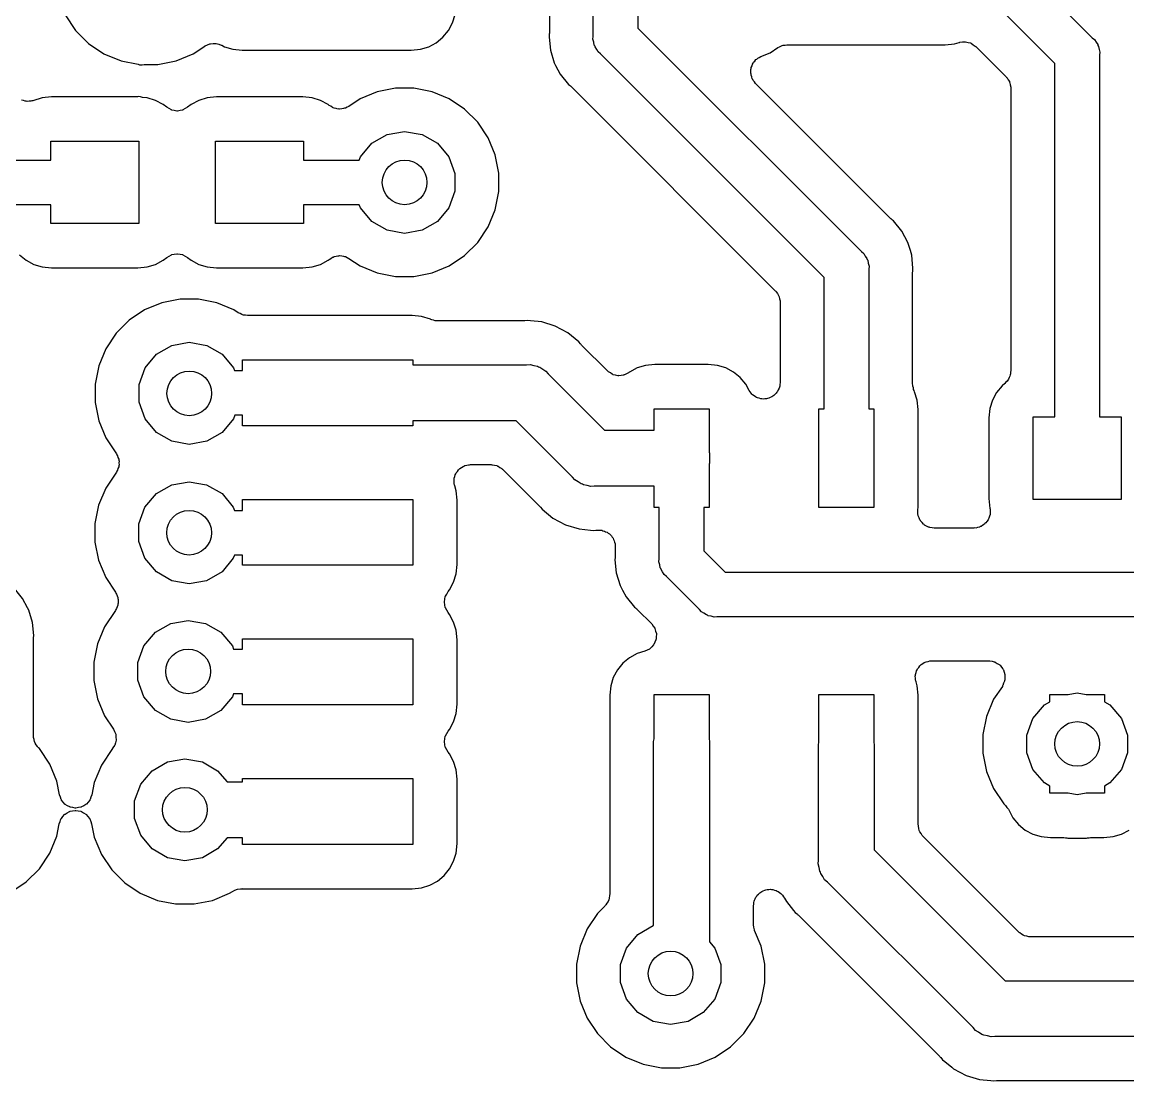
# Model space of a CAD drawing. Extents: x 91 to 190.2, y -113.9 to -59.9.
# Drawn here: x 167 to 177.06, y -101.52 to -91.88 of the extents above; entities that cross this region are included whole.
import ezdxf

# ---------------------------------------------------------------- set-up
doc = ezdxf.new("R2010")
doc.units = 0
doc.header["$MEASUREMENT"] = 0
doc.layers.add('BLACK', color=7, linetype='CONTINUOUS')

msp = doc.modelspace()

# ---------------------------------------------------------------- linework, layer by layer
at = {"layer": 'BLACK', "linetype": 'CONTINUOUS'}
for p, q in [((171.797, -89.647), (171.797, -91.983)), ((172.197, -92.0111), (172.197, -89.6189)), ((172.603, -89.6942), (172.603, -91.9358)), ((175.961, -91.2476), (176.737, -92.0236)), ((176.397, -92.2578), (175.727, -91.5882)), ((167.39, -91.816), (167.484, -91.9564)), ((170.916, -91.8888), (170.939, -91.8134)), ((167.484, -91.9564), (167.604, -92.0758)), ((170.829, -92.0192), (170.879, -91.9583)), ((170.879, -91.9583), (170.916, -91.8888)), ((172.603, -91.9358), (174.637, -93.9701)), ((170.699, -92.1063), (170.768, -92.0692)), ((170.768, -92.0692), (170.829, -92.0192)), ((171.796, -91.9977), (171.794, -92.02)), ((171.794, -92.02), (171.806, -92.1383)), ((171.797, -91.983), (171.796, -91.9903)), ((171.796, -91.9903), (171.796, -91.9977)), ((172.194, -92.038), (172.197, -92.0111)), ((172.201, -92.064), (172.194, -92.038)), ((172.206, -92.0906), (172.201, -92.064)), ((175.483, -92.0792), (175.527, -92.0659)), ((175.527, -92.0659), (175.53, -92.0656)), ((175.53, -92.0656), (175.532, -92.0646)), ((175.532, -92.0646), (175.555, -92.0625)), ((175.555, -92.0625), (175.579, -92.0597)), ((175.579, -92.0597), (175.581, -92.0603)), ((175.581, -92.0603), (175.584, -92.0601)), ((175.584, -92.0601), (175.607, -92.0662)), ((175.607, -92.0662), (175.63, -92.0715)), ((175.63, -92.0715), (175.632, -92.0729)), ((176.737, -92.0236), (176.758, -92.041)), ((176.758, -92.041), (176.772, -92.0643)), ((176.772, -92.0643), (176.787, -92.0864)), ((167.604, -92.0758), (167.744, -92.1696)), ((167.744, -92.1696), (167.9, -92.2343)), ((168.4, -92.2343), (168.556, -92.1696)), ((168.556, -92.1696), (168.661, -92.0997)), ((168.661, -92.0997), (168.663, -92.0987)), ((168.663, -92.0987), (168.665, -92.0971)), ((168.665, -92.0971), (168.687, -92.0883)), ((168.687, -92.0883), (168.708, -92.0788)), ((168.708, -92.0788), (168.711, -92.0786)), ((168.711, -92.0786), (168.713, -92.0777)), ((168.713, -92.0777), (168.737, -92.0769)), ((168.737, -92.0769), (168.76, -92.0754)), ((168.76, -92.0754), (168.763, -92.0761)), ((168.763, -92.0761), (168.765, -92.076)), ((168.765, -92.076), (168.788, -92.0833)), ((168.788, -92.0833), (168.81, -92.0899)), ((168.81, -92.0899), (168.812, -92.0914)), ((168.812, -92.0914), (168.815, -92.0922)), ((168.815, -92.0922), (168.841, -92.1063)), ((168.841, -92.1063), (168.917, -92.1292)), ((168.917, -92.1292), (169.002, -92.1377)), ((169.002, -92.1377), (170.538, -92.1377)), ((170.538, -92.1377), (170.623, -92.1292)), ((170.623, -92.1292), (170.699, -92.1063)), ((171.806, -92.1383), (171.84, -92.2519)), ((172.211, -92.0984), (172.206, -92.0906)), ((172.213, -92.1072), (172.211, -92.0984)), ((172.228, -92.1293), (172.213, -92.1072)), ((172.242, -92.1526), (172.228, -92.1293)), ((172.263, -92.17), (172.242, -92.1526)), ((174.297, -94.2042), (172.263, -92.17)), ((173.721, -92.1948), (173.806, -92.1596)), ((173.806, -92.1596), (173.876, -92.1129)), ((173.876, -92.1129), (173.892, -92.1057)), ((173.892, -92.1057), (173.908, -92.0967)), ((173.908, -92.0967), (173.916, -92.0953)), ((173.916, -92.0953), (173.924, -92.092)), ((173.924, -92.092), (173.942, -92.0908)), ((173.942, -92.0908), (173.959, -92.0877)), ((173.959, -92.0877), (175.398, -92.0877)), ((175.398, -92.0877), (175.483, -92.0792)), ((175.632, -92.0729), (175.634, -92.0735)), ((175.634, -92.0735), (175.653, -92.0871)), ((175.653, -92.0871), (175.673, -92.1)), ((175.673, -92.1), (175.675, -92.102)), ((175.675, -92.102), (175.677, -92.1034)), ((175.677, -92.1034), (175.953, -92.3795)), ((176.787, -92.0864), (176.789, -92.0952)), ((176.789, -92.0952), (176.794, -92.103)), ((176.794, -92.103), (176.799, -92.1296)), ((176.799, -92.1296), (176.806, -92.1556)), ((176.806, -92.1556), (176.803, -92.1825)), ((167.9, -92.2343), (168.056, -92.2652)), ((168.056, -92.2652), (168.066, -92.2694)), ((168.066, -92.2694), (168.078, -92.2714)), ((168.078, -92.2715), (168.091, -92.2705)), ((168.078, -92.2714), (168.078, -92.2715)), ((168.091, -92.2705), (168.109, -92.2672)), ((168.109, -92.2672), (168.234, -92.2672)), ((168.234, -92.2672), (168.4, -92.2343)), ((171.84, -92.2519), (171.853, -92.277)), ((173.641, -92.2797), (173.646, -92.2641)), ((173.646, -92.2641), (173.652, -92.2563)), ((173.652, -92.2563), (173.656, -92.2473)), ((173.656, -92.2473), (173.667, -92.2358)), ((173.667, -92.2358), (173.677, -92.2228)), ((173.677, -92.2228), (173.686, -92.2175)), ((173.686, -92.2175), (173.693, -92.2105)), ((173.693, -92.2105), (173.707, -92.2036)), ((173.707, -92.2036), (173.721, -92.1948)), ((176.397, -95.475), (176.397, -92.2578)), ((176.803, -92.1825), (176.803, -95.475)), ((171.853, -92.277), (171.853, -92.277)), ((171.853, -92.277), (171.896, -92.3567)), ((171.896, -92.3567), (171.971, -92.4486)), ((173.629, -92.3465), (173.631, -92.3302)), ((173.632, -92.356), (173.629, -92.3465)), ((173.63, -92.3138), (173.633, -92.3044)), ((173.631, -92.3302), (173.63, -92.3138)), ((173.632, -92.3658), (173.632, -92.356)), ((173.638, -92.381), (173.632, -92.3658)), ((173.633, -92.3044), (173.634, -92.2946)), ((173.634, -92.2946), (173.641, -92.2797)), ((171.971, -92.4486), (171.989, -92.4628)), ((171.989, -92.4628), (171.994, -92.4684)), ((171.994, -92.4684), (172, -92.4727)), ((172, -92.4727), (173.853, -94.3259)), ((173.643, -92.3968), (173.638, -92.381)), ((173.648, -92.4049), (173.643, -92.3968)), ((173.652, -92.414), (173.648, -92.4049)), ((173.663, -92.426), (173.652, -92.414)), ((173.672, -92.4394), (173.663, -92.426)), ((174.9, -93.6673), (173.672, -92.4394)), ((175.953, -92.3795), (175.957, -92.3849)), ((175.957, -92.3849), (175.962, -92.3892)), ((175.962, -92.3892), (175.972, -92.4061)), ((175.972, -92.4061), (175.983, -92.4222)), ((175.983, -92.4222), (175.984, -92.4286)), ((175.984, -92.4286), (175.988, -92.4343)), ((175.988, -92.4343), (175.991, -92.4536)), ((175.991, -92.4536), (175.996, -92.4725)), ((175.996, -92.4725), (175.996, -92.4791)), ((167.182, -92.5708), (167.097, -92.5965)), ((167.267, -92.5623), (167.182, -92.5708)), ((168.026, -92.5623), (167.267, -92.5623)), ((168.038, -92.5603), (168.026, -92.5623)), ((168.049, -92.5606), (168.038, -92.5603)), ((168.057, -92.5578), (168.049, -92.5606)), ((168.058, -92.5582), (168.057, -92.5578)), ((168.077, -92.5614), (168.058, -92.5582)), ((168.095, -92.5665), (168.077, -92.5614)), ((168.138, -92.5708), (168.095, -92.5665)), ((168.214, -92.5937), (168.138, -92.5708)), ((168.682, -92.5708), (168.606, -92.5937)), ((168.767, -92.5623), (168.682, -92.5708)), ((169.553, -92.5623), (168.767, -92.5623)), ((169.638, -92.5708), (169.553, -92.5623)), ((169.714, -92.5937), (169.638, -92.5708)), ((170.23, -92.5157), (170.074, -92.5804)), ((170.396, -92.4828), (170.23, -92.5157)), ((170.564, -92.4828), (170.396, -92.4828)), ((170.73, -92.5157), (170.564, -92.4828)), ((170.886, -92.5804), (170.73, -92.5157)), ((175.996, -92.4791), (175.997, -92.4856)), ((175.997, -92.4856), (175.997, -95.0534)), ((167.011, -92.5948), (166.994, -92.5909)), ((167.027, -92.6007), (167.011, -92.5948)), ((167.036, -92.6007), (167.027, -92.6007)), ((167.045, -92.6028), (167.036, -92.6007)), ((167.062, -92.6007), (167.045, -92.6028)), ((167.079, -92.6007), (167.062, -92.6007)), ((167.088, -92.5976), (167.079, -92.6007)), ((167.097, -92.5965), (167.088, -92.5976)), ((168.283, -92.6308), (168.214, -92.5937)), ((168.315, -92.6567), (168.283, -92.6308)), ((168.336, -92.6687), (168.315, -92.6567)), ((168.357, -92.6811), (168.336, -92.6687)), ((168.484, -92.6686), (168.463, -92.6811)), ((168.505, -92.6567), (168.484, -92.6686)), ((168.537, -92.6308), (168.505, -92.6567)), ((168.606, -92.5937), (168.537, -92.6308)), ((169.783, -92.6308), (169.714, -92.5937)), ((169.794, -92.6395), (169.783, -92.6308)), ((169.809, -92.6479), (169.794, -92.6395)), ((169.823, -92.6581), (169.809, -92.6479)), ((169.831, -92.6606), (169.823, -92.6581)), ((169.839, -92.665), (169.831, -92.6606)), ((169.856, -92.6678), (169.839, -92.665)), ((169.873, -92.6726), (169.856, -92.6678)), ((169.882, -92.672), (169.873, -92.6726)), ((169.891, -92.6735), (169.882, -92.672)), ((169.908, -92.6703), (169.891, -92.6735)), ((169.925, -92.6692), (169.908, -92.6703)), ((169.933, -92.6656), (169.925, -92.6692)), ((169.942, -92.6639), (169.933, -92.6656)), ((169.957, -92.6552), (169.942, -92.6639)), ((169.972, -92.6482), (169.957, -92.6552)), ((170.074, -92.5804), (169.972, -92.6482)), ((171.026, -92.6742), (170.886, -92.5804)), ((171.146, -92.7936), (171.026, -92.6742)), ((168.359, -92.6814), (168.357, -92.6811)), ((168.36, -92.6822), (168.359, -92.6814)), ((168.384, -92.6862), (168.36, -92.6822)), ((168.408, -92.6907), (168.384, -92.6862)), ((168.41, -92.6905), (168.408, -92.6907)), ((168.412, -92.6907), (168.41, -92.6905)), ((168.436, -92.6862), (168.412, -92.6907)), ((168.46, -92.6822), (168.436, -92.6862)), ((168.461, -92.6814), (168.46, -92.6822)), ((168.463, -92.6811), (168.461, -92.6814)), ((170.321, -92.9037), (170.48, -92.8757)), ((170.48, -92.8757), (170.639, -92.9037)), ((171.24, -92.934), (171.146, -92.7936)), ((167.26, -93.1368), (167.26, -92.965)), ((167.26, -92.965), (168.06, -92.965)), ((168.06, -92.965), (168.06, -93.715)), ((168.76, -93.715), (168.76, -92.965)), ((168.76, -92.965), (169.56, -92.965)), ((169.56, -92.965), (169.56, -93.1368)), ((170.182, -92.9844), (170.321, -92.9037)), ((170.639, -92.9037), (170.778, -92.9844)), ((171.304, -93.09), (171.24, -92.934)), ((170.078, -93.1079), (170.182, -92.9844)), ((170.778, -92.9844), (170.882, -93.1079)), ((166.874, -93.1368), (167.26, -93.1368)), ((169.56, -93.1368), (170.067, -93.1368)), ((170.067, -93.1368), (170.078, -93.1079)), ((170.882, -93.1079), (170.937, -93.2594)), ((171.337, -93.2556), (171.304, -93.09)), ((170.937, -93.2594), (170.937, -93.4206)), ((171.337, -93.4244), (171.337, -93.2556)), ((170.937, -93.4206), (170.882, -93.5721)), ((171.304, -93.59), (171.337, -93.4244)), ((167.26, -93.5432), (166.799, -93.5432)), ((167.26, -93.715), (167.26, -93.5432)), ((170.067, -93.5432), (169.56, -93.5432)), ((169.56, -93.5432), (169.56, -93.715)), ((170.078, -93.5721), (170.067, -93.5432)), ((170.182, -93.6956), (170.078, -93.5721)), ((170.882, -93.5721), (170.778, -93.6956)), ((171.24, -93.746), (171.304, -93.59)), ((174.906, -93.6716), (174.9, -93.6673)), ((174.911, -93.6772), (174.906, -93.6716)), ((174.929, -93.6914), (174.911, -93.6772)), ((168.06, -93.715), (167.26, -93.715)), ((169.56, -93.715), (168.76, -93.715)), ((170.321, -93.7763), (170.182, -93.6956)), ((170.48, -93.8043), (170.321, -93.7763)), ((170.639, -93.7763), (170.48, -93.8043)), ((170.778, -93.6956), (170.639, -93.7763)), ((171.146, -93.8864), (171.24, -93.746)), ((175.004, -93.7833), (174.929, -93.6914)), ((175.06, -93.888), (175.004, -93.7833)), ((171.026, -94.0058), (171.146, -93.8864)), ((174.637, -93.9701), (174.658, -93.9874)), ((175.082, -93.9612), (175.06, -93.888)), ((175.094, -94.0018), (175.082, -93.9612)), ((175.082, -93.9612), (175.082, -93.9612)), ((166.976, -93.9992), (167.037, -94.0492)), ((167.037, -94.0492), (167.106, -94.0863)), ((168.214, -94.0863), (168.283, -94.0492)), ((168.283, -94.0492), (168.315, -94.0233)), ((168.315, -94.0233), (168.336, -94.0113)), ((168.336, -94.0113), (168.357, -93.9989)), ((168.357, -93.9989), (168.359, -93.9986)), ((168.359, -93.9986), (168.36, -93.9978)), ((168.36, -93.9978), (168.384, -93.9938)), ((168.384, -93.9938), (168.408, -93.9893)), ((168.408, -93.9893), (168.41, -93.9895)), ((168.41, -93.9895), (168.412, -93.9893)), ((168.412, -93.9893), (168.436, -93.9938)), ((168.436, -93.9938), (168.46, -93.9978)), ((168.46, -93.9978), (168.461, -93.9986)), ((168.461, -93.9986), (168.463, -93.9989)), ((168.463, -93.9989), (168.484, -94.0113)), ((168.484, -94.0113), (168.505, -94.0233)), ((168.505, -94.0233), (168.537, -94.0492)), ((168.537, -94.0492), (168.606, -94.0863)), ((169.714, -94.0863), (169.783, -94.0492)), ((169.783, -94.0492), (169.794, -94.0405)), ((169.794, -94.0405), (169.809, -94.0321)), ((169.809, -94.0321), (169.823, -94.0219)), ((169.823, -94.0219), (169.831, -94.0194)), ((169.831, -94.0194), (169.839, -94.015)), ((169.839, -94.015), (169.856, -94.0122)), ((169.856, -94.0122), (169.873, -94.0074)), ((169.873, -94.0074), (169.882, -94.008)), ((169.882, -94.008), (169.891, -94.0065)), ((169.891, -94.0065), (169.908, -94.0096)), ((169.908, -94.0096), (169.925, -94.0108)), ((169.925, -94.0108), (169.933, -94.0144)), ((169.933, -94.0144), (169.942, -94.0161)), ((169.942, -94.0161), (169.957, -94.0248)), ((169.957, -94.0248), (169.972, -94.0318)), ((169.972, -94.0318), (170.074, -94.0996)), ((170.886, -94.0996), (171.026, -94.0058)), ((174.658, -93.9874), (174.672, -94.0107)), ((174.672, -94.0107), (174.687, -94.0328)), ((174.687, -94.0328), (174.689, -94.0416)), ((174.689, -94.0416), (174.694, -94.0494)), ((174.694, -94.0494), (174.699, -94.076)), ((174.699, -94.076), (174.706, -94.102)), ((175.106, -94.12), (175.094, -94.0018)), ((167.106, -94.0863), (167.182, -94.1092)), ((167.182, -94.1092), (167.267, -94.1177)), ((167.267, -94.1177), (168.053, -94.1177)), ((168.053, -94.1177), (168.138, -94.1092)), ((168.138, -94.1092), (168.214, -94.0863)), ((168.606, -94.0863), (168.682, -94.1092)), ((168.682, -94.1092), (168.767, -94.1177)), ((168.767, -94.1177), (169.553, -94.1177)), ((169.553, -94.1177), (169.638, -94.1092)), ((169.638, -94.1092), (169.714, -94.0863)), ((170.074, -94.0996), (170.23, -94.1643)), ((170.23, -94.1643), (170.396, -94.1972)), ((170.564, -94.1972), (170.73, -94.1643)), ((170.73, -94.1643), (170.886, -94.0996)), ((174.706, -94.102), (174.703, -94.1289)), ((174.703, -94.1289), (174.703, -95.4)), ((175.103, -94.157), (175.104, -94.1497)), ((175.103, -95.1747), (175.103, -94.157)), ((175.104, -94.1423), (175.106, -94.12)), ((175.104, -94.1497), (175.104, -94.1423)), ((170.396, -94.1972), (170.564, -94.1972)), ((174.297, -95.4), (174.297, -94.2042)), ((173.853, -94.3259), (173.857, -94.3313)), ((173.857, -94.3313), (173.862, -94.3356)), ((173.862, -94.3356), (173.872, -94.3525)), ((173.872, -94.3525), (173.883, -94.3686)), ((173.883, -94.3686), (173.884, -94.375)), ((173.884, -94.375), (173.888, -94.3807)), ((173.888, -94.3807), (173.891, -94.4)), ((168.27, -94.4357), (168.114, -94.5004)), ((168.436, -94.4028), (168.27, -94.4357)), ((168.604, -94.4028), (168.436, -94.4028)), ((168.77, -94.4357), (168.604, -94.4028)), ((168.926, -94.5004), (168.77, -94.4357)), ((173.891, -94.4), (173.896, -94.4189)), ((173.896, -94.4189), (173.896, -94.4255)), ((173.896, -94.4255), (173.897, -94.432)), ((173.897, -94.432), (173.897, -95.1627)), ((168.114, -94.5004), (167.974, -94.5942)), ((168.966, -94.5271), (168.926, -94.5004)), ((168.982, -94.5343), (168.966, -94.5271)), ((168.998, -94.5433), (168.982, -94.5343)), ((169.006, -94.5447), (168.998, -94.5433)), ((169.014, -94.548), (169.006, -94.5447)), ((169.032, -94.5492), (169.014, -94.548)), ((169.049, -94.5523), (169.032, -94.5492)), ((170.548, -94.5523), (169.049, -94.5523)), ((170.633, -94.5608), (170.548, -94.5523)), ((170.715, -94.5855), (170.633, -94.5608)), ((170.718, -94.5866), (170.715, -94.5855)), ((170.728, -94.592), (170.718, -94.5866)), ((167.974, -94.5942), (167.854, -94.7136)), ((170.743, -94.5947), (170.728, -94.592)), ((170.758, -94.5995), (170.743, -94.5947)), ((170.768, -94.5991), (170.758, -94.5995)), ((170.779, -94.601), (170.768, -94.5991)), ((171.561, -94.601), (170.779, -94.601)), ((171.568, -94.5997), (171.561, -94.601)), ((171.575, -94.6003), (171.568, -94.5997)), ((171.6, -94.5978), (171.575, -94.6003)), ((171.625, -94.6003), (171.6, -94.5978)), ((171.728, -94.6105), (171.625, -94.6003)), ((171.625, -94.6003), (171.625, -94.6003)), ((171.625, -94.6003), (171.625, -94.6003)), ((171.851, -94.6479), (171.728, -94.6105)), ((171.965, -94.7086), (171.851, -94.6479)), ((167.854, -94.7136), (167.76, -94.854)), ((172.065, -94.7903), (171.965, -94.7086)), ((167.76, -94.854), (167.696, -95.01)), ((168.222, -94.9044), (168.361, -94.8237)), ((168.361, -94.8237), (168.52, -94.7957)), ((168.52, -94.7957), (168.679, -94.8237)), ((168.679, -94.8237), (168.818, -94.9044)), ((172.08, -94.8096), (172.065, -94.7903)), ((172.086, -94.8144), (172.08, -94.8096)), ((172.09, -94.8205), (172.086, -94.8144)), ((172.326, -95.0558), (172.09, -94.8205)), ((168.118, -95.0279), (168.222, -94.9044)), ((168.818, -94.9044), (168.922, -95.0279)), ((169.005, -95.0518), (169.005, -94.955)), ((169.005, -94.955), (170.555, -94.955)), ((170.555, -94.955), (170.555, -95.001)), ((167.696, -95.01), (167.663, -95.1756)), ((168.063, -95.1794), (168.118, -95.0279)), ((168.922, -95.0279), (168.931, -95.0518)), ((168.931, -95.0518), (169.005, -95.0518)), ((170.555, -95.001), (171.589, -95.001)), ((171.589, -95.001), (171.622, -94.9981)), ((171.622, -94.9981), (171.655, -95.0068)), ((171.655, -95.0068), (171.688, -95.0126)), ((171.688, -95.0126), (171.698, -95.0183)), ((171.698, -95.0183), (171.709, -95.0212)), ((171.709, -95.0212), (171.737, -95.0406)), ((171.737, -95.0406), (171.766, -95.0574)), ((171.766, -95.0574), (171.787, -95.0832)), ((171.787, -95.0832), (172.3, -95.596)), ((172.33, -95.0591), (172.326, -95.0558)), ((172.334, -95.0635), (172.33, -95.0591)), ((172.352, -95.0739), (172.334, -95.0635)), ((172.368, -95.0856), (172.352, -95.0739)), ((172.374, -95.0871), (172.368, -95.0856)), ((172.379, -95.0901), (172.374, -95.0871)), ((172.399, -95.0938), (172.379, -95.0901)), ((172.499, -95.0812), (172.481, -95.0912)), ((172.518, -95.0726), (172.499, -95.0812)), ((172.522, -95.0685), (172.518, -95.0726)), ((172.525, -95.0667), (172.522, -95.0685)), ((172.596, -95.0287), (172.525, -95.0667)), ((172.672, -95.0058), (172.596, -95.0287)), ((172.757, -94.9973), (172.672, -95.0058)), ((173.243, -94.9973), (172.757, -94.9973)), ((173.328, -95.0058), (173.243, -94.9973)), ((173.404, -95.0287), (173.328, -95.0058)), ((173.473, -95.0658), (173.404, -95.0287)), ((173.534, -95.1158), (173.473, -95.0658)), ((175.994, -95.081), (175.99, -95.0925)), ((175.997, -95.0534), (175.994, -95.0671)), ((175.994, -95.0671), (175.994, -95.081)), ((167.663, -95.1756), (167.663, -95.3444)), ((168.063, -95.3406), (168.063, -95.1794)), ((172.419, -95.0991), (172.399, -95.0938)), ((172.424, -95.0986), (172.419, -95.0991)), ((172.43, -95.0997), (172.424, -95.0986)), ((172.45, -95.0964), (172.43, -95.0997)), ((172.471, -95.0946), (172.45, -95.0964)), ((172.476, -95.0921), (172.471, -95.0946)), ((172.481, -95.0912), (172.476, -95.0921)), ((173.584, -95.1767), (173.534, -95.1158)), ((173.615, -95.2334), (173.584, -95.1767)), ((173.897, -95.1627), (173.894, -95.178)), ((173.894, -95.178), (173.894, -95.1936)), ((175.105, -95.1852), (175.103, -95.1747)), ((175.105, -95.1959), (175.105, -95.1852)), ((175.916, -95.1908), (175.866, -95.2517)), ((175.942, -95.1693), (175.916, -95.1908)), ((175.951, -95.1587), (175.942, -95.1693)), ((175.962, -95.1498), (175.951, -95.1587)), ((175.968, -95.1391), (175.962, -95.1498)), ((175.976, -95.1298), (175.968, -95.1391)), ((175.981, -95.1167), (175.976, -95.1298)), ((175.988, -95.1047), (175.981, -95.1167)), ((175.99, -95.0925), (175.988, -95.1047)), ((173.624, -95.2456), (173.615, -95.2334)), ((173.632, -95.2591), (173.624, -95.2456)), ((173.64, -95.266), (173.632, -95.2591)), ((173.647, -95.2744), (173.64, -95.266)), ((173.66, -95.2826), (173.647, -95.2744)), ((173.672, -95.2926), (173.66, -95.2826)), ((173.83, -95.2857), (173.822, -95.2926)), ((173.839, -95.2807), (173.83, -95.2857)), ((173.85, -95.2691), (173.839, -95.2807)), ((173.862, -95.2591), (173.85, -95.2691)), ((173.867, -95.2499), (173.862, -95.2591)), ((173.874, -95.2419), (173.867, -95.2499)), ((173.88, -95.2275), (173.874, -95.2419)), ((173.888, -95.214), (173.88, -95.2275)), ((173.89, -95.2035), (173.888, -95.214)), ((173.894, -95.1936), (173.89, -95.2035)), ((175.11, -95.2107), (175.105, -95.1959)), ((175.112, -95.226), (175.11, -95.2107)), ((175.118, -95.2352), (175.112, -95.226)), ((175.121, -95.2454), (175.118, -95.2352)), ((175.121, -95.2462), (175.121, -95.2454)), ((175.144, -95.3216), (175.121, -95.2462)), ((175.866, -95.2517), (175.829, -95.3212)), ((167.663, -95.3444), (167.696, -95.51)), ((168.118, -95.4921), (168.063, -95.3406)), ((173.682, -95.2963), (173.672, -95.2926)), ((173.691, -95.3019), (173.682, -95.2963)), ((173.706, -95.3051), (173.691, -95.3019)), ((173.721, -95.3104), (173.706, -95.3051)), ((173.731, -95.3104), (173.721, -95.3104)), ((173.742, -95.3126), (173.731, -95.3104)), ((173.757, -95.3104), (173.742, -95.3126)), ((173.773, -95.3104), (173.757, -95.3104)), ((173.783, -95.3068), (173.773, -95.3104)), ((173.793, -95.3053), (173.783, -95.3068)), ((173.807, -95.2979), (173.793, -95.3053)), ((173.822, -95.2926), (173.807, -95.2979)), ((175.153, -95.4074), (175.144, -95.3216)), ((175.829, -95.3212), (175.806, -95.3966)), ((168.222, -95.6156), (168.118, -95.4921)), ((168.922, -95.4921), (168.818, -95.6156)), ((168.934, -95.4582), (168.922, -95.4921)), ((169.005, -95.4582), (168.934, -95.4582)), ((169.005, -95.555), (169.005, -95.4582)), ((172.75, -95.596), (172.75, -95.4)), ((172.75, -95.4), (173.25, -95.4)), ((173.25, -95.4), (173.25, -95.7942)), ((174.25, -96.3), (174.25, -95.4)), ((174.25, -95.4), (174.297, -95.4)), ((174.703, -95.4), (174.75, -95.4)), ((174.75, -95.4), (174.75, -96.3)), ((175.153, -96.2926), (175.153, -95.4074)), ((175.806, -95.3966), (175.797, -95.4824)), ((175.797, -95.4824), (175.797, -96.2176)), ((176.2, -96.225), (176.2, -95.475)), ((176.2, -95.475), (176.397, -95.475)), ((176.803, -95.475), (177, -95.475)), ((177, -95.475), (177, -96.225)), ((167.696, -95.51), (167.76, -95.666)), ((170.555, -95.555), (169.005, -95.555)), ((171.495, -95.509), (170.555, -95.509)), ((170.555, -95.509), (170.555, -95.555)), ((172.008, -96.0218), (171.495, -95.509)), ((167.76, -95.666), (167.857, -95.8103)), ((168.361, -95.6963), (168.222, -95.6156)), ((168.818, -95.6156), (168.679, -95.6963)), ((172.3, -95.596), (172.75, -95.596)), ((168.52, -95.7243), (168.361, -95.6963)), ((168.679, -95.6963), (168.52, -95.7243)), ((173.25, -95.7942), (173.254, -95.8052)), ((167.857, -95.8103), (167.861, -95.8194)), ((167.861, -95.8194), (167.867, -95.8273)), ((167.867, -95.8273), (167.871, -95.843)), ((167.871, -95.843), (167.878, -95.858)), ((167.878, -95.858), (167.878, -95.8679)), ((167.878, -95.8679), (167.881, -95.8773)), ((167.881, -95.8773), (167.88, -95.8937)), ((167.88, -95.8937), (167.881, -95.91)), ((173.254, -95.8948), (173.25, -95.9058)), ((173.254, -95.8052), (173.254, -95.8948)), ((167.857, -95.977), (167.76, -96.1225)), ((167.861, -95.968), (167.857, -95.977)), ((167.867, -95.96), (167.861, -95.968)), ((167.871, -95.9443), (167.867, -95.96)), ((167.878, -95.9293), (167.871, -95.9443)), ((167.881, -95.91), (167.878, -95.9195)), ((167.878, -95.9195), (167.878, -95.9293)), ((170.941, -96.0001), (170.946, -95.9925)), ((170.946, -95.9925), (170.949, -95.984)), ((170.949, -95.984), (170.961, -95.9708)), ((170.961, -95.9708), (170.97, -95.9565)), ((170.97, -95.9565), (170.977, -95.951)), ((170.977, -95.951), (170.983, -95.9441)), ((170.983, -95.9441), (170.998, -95.9355)), ((170.998, -95.9355), (171.012, -95.9252)), ((171.012, -95.9252), (171.02, -95.9226)), ((171.02, -95.9226), (171.028, -95.918)), ((171.028, -95.918), (171.045, -95.9151)), ((171.045, -95.9151), (171.061, -95.9101)), ((171.061, -95.9101), (171.07, -95.9106)), ((171.07, -95.9106), (171.079, -95.909)), ((171.079, -95.909), (171.267, -95.909)), ((171.267, -95.909), (171.273, -95.9101)), ((171.273, -95.9101), (171.28, -95.9096)), ((171.28, -95.9096), (171.299, -95.9146)), ((171.299, -95.9146), (171.318, -95.918)), ((171.318, -95.918), (171.324, -95.9213)), ((171.324, -95.9213), (171.33, -95.9231)), ((171.33, -95.9231), (171.346, -95.9343)), ((171.346, -95.9343), (171.363, -95.9441)), ((171.363, -95.9441), (171.368, -95.9491)), ((171.368, -95.9491), (171.373, -95.9529)), ((171.373, -95.9529), (171.705, -96.2845)), ((173.25, -95.9058), (173.25, -96.3)), ((168.221, -96.1729), (168.36, -96.0923)), ((168.36, -96.0923), (168.519, -96.0643)), ((168.519, -96.0643), (168.678, -96.0923)), ((168.678, -96.0923), (168.818, -96.1729)), ((170.93, -96.0508), (170.932, -96.042)), ((170.932, -96.0679), (170.93, -96.0508)), ((170.932, -96.033), (170.938, -96.0168)), ((170.932, -96.042), (170.932, -96.033)), ((170.932, -96.085), (170.932, -96.0679)), ((170.935, -96.0936), (170.932, -96.085)), ((170.936, -96.1025), (170.935, -96.0936)), ((170.938, -96.0168), (170.941, -96.0001)), ((172.029, -96.0476), (172.008, -96.0218)), ((172.058, -96.0644), (172.029, -96.0476)), ((172.086, -96.0838), (172.058, -96.0644)), ((172.097, -96.0867), (172.086, -96.0838)), ((172.107, -96.0924), (172.097, -96.0867)), ((172.14, -96.0982), (172.107, -96.0924)), ((167.76, -96.1225), (167.695, -96.2785)), ((168.117, -96.2964), (168.221, -96.1729)), ((168.818, -96.1729), (168.921, -96.2964)), ((170.949, -96.1466), (170.936, -96.1025)), ((170.958, -96.2324), (170.949, -96.1466)), ((172.173, -96.1069), (172.14, -96.0982)), ((172.206, -96.104), (172.173, -96.1069)), ((172.75, -96.104), (172.206, -96.104)), ((172.75, -96.3), (172.75, -96.104)), ((167.695, -96.2785), (167.662, -96.4441)), ((168.062, -96.448), (168.117, -96.2964)), ((168.921, -96.2964), (168.932, -96.3254)), ((169.005, -96.3254), (169.005, -96.225)), ((169.005, -96.225), (170.555, -96.225)), ((170.555, -96.225), (170.555, -96.825)), ((170.958, -96.8176), (170.958, -96.2324)), ((171.705, -96.2845), (171.709, -96.2906)), ((171.709, -96.2906), (171.715, -96.2954)), ((171.715, -96.2954), (171.73, -96.3147)), ((175.15, -96.3221), (175.153, -96.2926)), ((175.797, -96.2176), (175.806, -96.3093)), ((177, -96.225), (176.2, -96.225)), ((168.932, -96.3254), (169.005, -96.3254)), ((171.73, -96.3147), (171.83, -96.3964)), ((171.83, -96.3964), (171.944, -96.4571)), ((172.797, -96.3), (172.75, -96.3)), ((172.797, -96.7675), (172.797, -96.3)), ((173.25, -96.3), (173.203, -96.3)), ((173.203, -96.3), (173.203, -96.6922)), ((174.75, -96.3), (174.25, -96.3)), ((175.151, -96.3424), (175.15, -96.3221)), ((175.151, -96.3628), (175.151, -96.3424)), ((175.153, -96.3683), (175.151, -96.3628)), ((175.154, -96.374), (175.153, -96.3683)), ((175.162, -96.3926), (175.154, -96.374)), ((175.169, -96.4118), (175.162, -96.3926)), ((175.797, -96.3957), (175.792, -96.4033)), ((175.801, -96.379), (175.797, -96.3957)), ((175.807, -96.3628), (175.801, -96.379)), ((175.806, -96.3093), (175.807, -96.3108)), ((175.807, -96.3108), (175.807, -96.3146)), ((175.807, -96.3146), (175.807, -96.3181)), ((175.807, -96.3181), (175.807, -96.3227)), ((175.807, -96.3227), (175.807, -96.3279)), ((175.807, -96.3279), (175.809, -96.345)), ((175.809, -96.345), (175.807, -96.3538)), ((175.807, -96.3538), (175.807, -96.3628)), ((167.662, -96.4441), (167.662, -96.613)), ((168.062, -96.6092), (168.062, -96.448)), ((171.944, -96.4571), (172.067, -96.4945)), ((172.067, -96.4945), (172.17, -96.5047)), ((175.173, -96.4162), (175.169, -96.4118)), ((175.175, -96.4215), (175.173, -96.4162)), ((175.189, -96.4361), (175.175, -96.4215)), ((175.203, -96.4517), (175.189, -96.4361)), ((175.208, -96.4546), (175.203, -96.4517)), ((175.212, -96.4587), (175.208, -96.4546)), ((175.23, -96.4675), (175.212, -96.4587)), ((175.248, -96.4778), (175.23, -96.4675)), ((175.253, -96.4788), (175.248, -96.4778)), ((175.259, -96.4813), (175.253, -96.4788)), ((175.279, -96.4833), (175.259, -96.4813)), ((175.299, -96.4868), (175.279, -96.4833)), ((175.659, -96.4868), (175.299, -96.4868)), ((175.668, -96.4852), (175.659, -96.4868)), ((175.677, -96.4857), (175.668, -96.4852)), ((175.694, -96.4807), (175.677, -96.4857)), ((175.71, -96.4778), (175.694, -96.4807)), ((175.718, -96.4732), (175.71, -96.4778)), ((175.727, -96.4706), (175.718, -96.4732)), ((175.741, -96.4603), (175.727, -96.4706)), ((175.756, -96.4517), (175.741, -96.4603)), ((175.761, -96.4448), (175.756, -96.4517)), ((175.769, -96.4393), (175.761, -96.4448)), ((175.778, -96.425), (175.769, -96.4393)), ((175.789, -96.4118), (175.778, -96.425)), ((175.792, -96.4033), (175.789, -96.4118)), ((172.17, -96.5047), (172.17, -96.5047)), ((172.17, -96.5047), (172.17, -96.5047)), ((172.17, -96.5047), (172.195, -96.5072)), ((172.195, -96.5072), (172.22, -96.5047)), ((172.22, -96.5047), (172.227, -96.5053)), ((172.227, -96.5053), (172.234, -96.504)), ((172.234, -96.504), (172.247, -96.504)), ((172.247, -96.504), (172.26, -96.5063)), ((172.26, -96.5063), (172.273, -96.5063)), ((172.273, -96.5063), (172.285, -96.5108)), ((172.285, -96.5108), (172.298, -96.513)), ((172.298, -96.513), (172.309, -96.5196)), ((172.309, -96.5196), (172.322, -96.5241)), ((172.322, -96.5241), (172.332, -96.5325)), ((172.332, -96.5325), (172.343, -96.5391)), ((172.343, -96.5391), (172.352, -96.5491)), ((172.352, -96.5491), (172.362, -96.5576)), ((172.362, -96.5576), (172.368, -96.5689)), ((172.368, -96.5689), (172.377, -96.579)), ((172.377, -96.579), (172.381, -96.5913)), ((172.381, -96.5913), (172.388, -96.6027)), ((167.662, -96.613), (167.695, -96.7786)), ((168.117, -96.7607), (168.062, -96.6092)), ((172.388, -96.6027), (172.39, -96.6156)), ((172.39, -96.6156), (172.395, -96.628)), ((172.395, -96.628), (172.395, -96.6411)), ((172.395, -96.6411), (172.397, -96.654)), ((172.397, -96.654), (172.397, -96.7394)), ((173.203, -96.6922), (173.398, -96.8868)), ((167.695, -96.7786), (167.76, -96.9346)), ((168.221, -96.8842), (168.117, -96.7607)), ((168.921, -96.7607), (168.818, -96.8842)), ((168.932, -96.7318), (168.921, -96.7607)), ((169.005, -96.7318), (168.932, -96.7318)), ((169.005, -96.825), (169.005, -96.7318)), ((172.396, -96.7541), (172.394, -96.7764)), ((172.394, -96.7764), (172.406, -96.8947)), ((172.397, -96.7394), (172.396, -96.7467)), ((172.396, -96.7467), (172.396, -96.7541)), ((172.794, -96.7944), (172.797, -96.7675)), ((172.801, -96.8204), (172.794, -96.7944)), ((168.36, -96.9648), (168.221, -96.8842)), ((168.818, -96.8842), (168.678, -96.9648)), ((170.555, -96.825), (169.005, -96.825)), ((170.949, -96.9034), (170.958, -96.8176)), ((172.406, -96.8947), (172.44, -97.0083)), ((172.806, -96.847), (172.801, -96.8204)), ((172.811, -96.8548), (172.806, -96.847)), ((172.813, -96.8636), (172.811, -96.8548)), ((172.828, -96.8857), (172.813, -96.8636)), ((172.842, -96.909), (172.828, -96.8857)), ((173.398, -96.8868), (177.516, -96.8868)), ((167.76, -96.9346), (167.849, -97.0691)), ((168.519, -96.9928), (168.36, -96.9648)), ((168.678, -96.9648), (168.519, -96.9928)), ((170.889, -97.0483), (170.926, -96.9788)), ((170.926, -96.9788), (170.949, -96.9034)), ((172.863, -96.9264), (172.842, -96.909)), ((173.164, -97.2274), (172.863, -96.9264)), ((167.004, -97.1269), (166.929, -97.035)), ((167.849, -97.0691), (167.853, -97.0781)), ((167.853, -97.0781), (167.859, -97.0861)), ((167.859, -97.0861), (167.864, -97.1018)), ((167.864, -97.1018), (167.87, -97.1168)), ((170.851, -97.1072), (170.864, -97.0861)), ((170.864, -97.0861), (170.876, -97.0648)), ((170.876, -97.0648), (170.889, -97.0483)), ((172.44, -97.0083), (172.463, -97.0516)), ((172.463, -97.0516), (172.463, -97.0516)), ((172.463, -97.0516), (172.496, -97.1131)), ((167.049, -97.212), (167.004, -97.1269)), ((167.864, -97.203), (167.859, -97.2188)), ((167.87, -97.1881), (167.864, -97.203)), ((167.87, -97.1168), (167.871, -97.1266)), ((167.871, -97.1782), (167.87, -97.1881)), ((167.871, -97.1266), (167.874, -97.1361)), ((167.874, -97.1687), (167.871, -97.1782)), ((167.874, -97.1361), (167.873, -97.1524)), ((167.873, -97.1524), (167.874, -97.1687)), ((170.842, -97.1584), (170.846, -97.1343)), ((170.842, -97.16), (170.842, -97.1584)), ((170.842, -97.1616), (170.842, -97.16)), ((170.846, -97.1856), (170.842, -97.1616)), ((170.846, -97.1343), (170.85, -97.1102)), ((170.85, -97.2098), (170.846, -97.1856)), ((170.85, -97.1102), (170.851, -97.1088)), ((170.851, -97.1088), (170.851, -97.1072)), ((172.496, -97.1131), (172.571, -97.205)), ((167.06, -97.2317), (167.049, -97.212)), ((167.049, -97.212), (167.049, -97.212)), ((167.094, -97.3453), (167.06, -97.2317)), ((167.849, -97.2357), (167.75, -97.384)), ((167.853, -97.2267), (167.849, -97.2357)), ((167.859, -97.2188), (167.853, -97.2267)), ((170.851, -97.2112), (170.85, -97.2098)), ((170.851, -97.2128), (170.851, -97.2112)), ((170.864, -97.2339), (170.851, -97.2128)), ((170.876, -97.2552), (170.864, -97.2339)), ((170.889, -97.2717), (170.876, -97.2552)), ((170.926, -97.3412), (170.889, -97.2717)), ((172.571, -97.205), (172.589, -97.2192)), ((172.589, -97.2192), (172.594, -97.2248)), ((172.594, -97.2248), (172.6, -97.2291)), ((172.6, -97.2291), (172.728, -97.3579)), ((173.181, -97.2481), (173.164, -97.2274)), ((173.204, -97.2615), (173.181, -97.2481)), ((173.226, -97.277), (173.204, -97.2615)), ((173.235, -97.2793), (173.226, -97.277)), ((173.243, -97.2839), (173.235, -97.2793)), ((173.27, -97.2886), (173.243, -97.2839)), ((173.296, -97.2955), (173.27, -97.2886)), ((173.322, -97.2932), (173.296, -97.2955)), ((177.591, -97.2932), (173.322, -97.2932)), ((167.106, -97.4636), (167.094, -97.3453)), ((167.75, -97.384), (167.686, -97.54)), ((168.212, -97.4344), (168.351, -97.3537)), ((168.351, -97.3537), (168.51, -97.3257)), ((168.51, -97.3257), (168.669, -97.3537)), ((168.669, -97.3537), (168.808, -97.4344)), ((170.949, -97.4166), (170.926, -97.3412)), ((172.728, -97.3579), (172.742, -97.3773)), ((172.742, -97.3773), (172.756, -97.3962)), ((172.756, -97.3962), (172.757, -97.3985)), ((172.757, -97.3985), (172.758, -97.4006)), ((172.758, -97.4006), (172.764, -97.4234)), ((167.103, -97.5006), (167.104, -97.4933)), ((167.103, -98.3788), (167.103, -97.5006)), ((167.104, -97.4859), (167.106, -97.4636)), ((167.104, -97.4933), (167.104, -97.4859)), ((168.108, -97.5579), (168.212, -97.4344)), ((168.808, -97.4344), (168.912, -97.5579)), ((169.005, -97.5868), (169.005, -97.495)), ((169.005, -97.495), (170.555, -97.495)), ((170.555, -97.495), (170.555, -98.095)), ((170.958, -97.5024), (170.949, -97.4166)), ((170.958, -98.0876), (170.958, -97.5024)), ((172.767, -97.5028), (172.757, -97.5242)), ((172.764, -97.4234), (172.771, -97.446)), ((172.768, -97.498), (172.767, -97.5003)), ((172.767, -97.5003), (172.767, -97.5028)), ((172.77, -97.4744), (172.768, -97.498)), ((172.772, -97.4509), (172.77, -97.4744)), ((172.771, -97.446), (172.771, -97.4485)), ((172.771, -97.4485), (172.772, -97.4509)), ((167.686, -97.54), (167.653, -97.7056)), ((168.053, -97.7094), (168.108, -97.5579)), ((168.912, -97.5579), (168.923, -97.5868)), ((168.923, -97.5868), (169.005, -97.5868)), ((172.687, -97.5968), (172.666, -97.6075)), ((172.708, -97.5868), (172.687, -97.5968)), ((172.71, -97.5851), (172.708, -97.5868)), ((172.712, -97.584), (172.71, -97.5851)), ((172.729, -97.5667), (172.712, -97.584)), ((172.745, -97.55), (172.729, -97.5667)), ((172.746, -97.5477), (172.745, -97.55)), ((172.748, -97.5459), (172.746, -97.5477)), ((172.757, -97.5242), (172.748, -97.5459)), ((167.653, -97.7056), (167.653, -97.8744)), ((172.527, -97.6658), (172.466, -97.7158)), ((172.596, -97.6287), (172.527, -97.6658)), ((172.666, -97.6075), (172.596, -97.6287)), ((175.209, -97.7094), (175.218, -97.7068)), ((175.218, -97.7068), (175.226, -97.7022)), ((175.226, -97.7022), (175.243, -97.6993)), ((175.243, -97.6993), (175.259, -97.6943)), ((175.259, -97.6943), (175.268, -97.6948)), ((175.268, -97.6948), (175.277, -97.6932)), ((175.277, -97.6932), (175.794, -97.6932)), ((175.794, -97.6932), (175.799, -97.6941)), ((175.799, -97.6941), (175.804, -97.6935)), ((175.804, -97.6935), (175.825, -97.6986)), ((175.825, -97.6986), (175.845, -97.7022)), ((175.845, -97.7022), (175.85, -97.7047)), ((175.85, -97.7047), (175.855, -97.7059)), ((175.855, -97.7059), (175.872, -97.7177)), ((168.053, -97.8706), (168.053, -97.7094)), ((172.416, -97.7767), (172.379, -97.8462)), ((172.466, -97.7158), (172.416, -97.7767)), ((175.129, -97.8172), (175.135, -97.801)), ((175.135, -97.801), (175.139, -97.7843)), ((175.139, -97.7843), (175.144, -97.7767)), ((175.144, -97.7767), (175.147, -97.7682)), ((175.147, -97.7682), (175.158, -97.755)), ((175.158, -97.755), (175.168, -97.7407)), ((175.168, -97.7407), (175.175, -97.7352)), ((175.175, -97.7352), (175.181, -97.7283)), ((175.181, -97.7283), (175.196, -97.7197)), ((175.196, -97.7197), (175.209, -97.7094)), ((175.872, -97.7177), (175.891, -97.7283)), ((175.891, -97.7283), (175.894, -97.7321)), ((175.894, -97.7321), (175.898, -97.7348)), ((175.898, -97.7348), (175.91, -97.7519)), ((175.91, -97.7519), (175.924, -97.7682)), ((175.924, -97.7682), (175.926, -97.7729)), ((175.926, -97.7729), (175.929, -97.7769)), ((175.929, -97.7769), (175.935, -97.7972)), ((175.935, -97.7972), (175.942, -97.8172)), ((167.653, -97.8744), (167.686, -98.04)), ((168.108, -98.0221), (168.053, -97.8706)), ((172.379, -97.8462), (172.356, -97.9216)), ((175.127, -97.835), (175.129, -97.8262)), ((175.129, -97.8521), (175.127, -97.835)), ((175.129, -97.8262), (175.129, -97.8172)), ((175.129, -97.8692), (175.129, -97.8521)), ((175.133, -97.8778), (175.129, -97.8692)), ((175.134, -97.8867), (175.133, -97.8778)), ((175.144, -97.9216), (175.134, -97.8867)), ((175.931, -97.8983), (175.924, -97.9182)), ((175.94, -97.8789), (175.931, -97.8983)), ((175.942, -97.8692), (175.94, -97.8739)), ((175.94, -97.8739), (175.94, -97.8789)), ((175.942, -97.8172), (175.942, -97.8221)), ((175.942, -97.8221), (175.943, -97.8269)), ((175.943, -97.8269), (175.942, -97.848)), ((175.942, -97.848), (175.942, -97.8692)), ((168.923, -97.9932), (168.912, -98.0221)), ((169.005, -97.9932), (168.923, -97.9932)), ((169.005, -98.095), (169.005, -97.9932)), ((172.356, -97.9216), (172.347, -98.0074)), ((172.347, -98.0074), (172.347, -98.3969)), ((172.75, -98.4051), (172.75, -98)), ((172.75, -98), (173.25, -98)), ((173.25, -98), (173.25, -98.4051)), ((174.25, -98.4351), (174.25, -98)), ((174.25, -98), (174.75, -98)), ((174.75, -98), (174.75, -98.4351)), ((175.153, -98.0074), (175.144, -97.9216)), ((175.153, -98.4269), (175.153, -98.0074)), ((175.919, -97.9265), (175.84, -98.044)), ((175.921, -97.922), (175.919, -97.9265)), ((175.924, -97.9182), (175.921, -97.922)), ((176.35, -98.0664), (176.35, -98)), ((176.35, -98), (176.519, -98)), ((176.519, -98), (176.6, -97.9857)), ((176.6, -97.9857), (176.681, -98)), ((176.681, -98), (176.85, -98)), ((176.85, -98), (176.85, -98.0664)), ((167.686, -98.04), (167.75, -98.196)), ((168.212, -98.1456), (168.108, -98.0221)), ((168.912, -98.0221), (168.808, -98.1456)), ((170.555, -98.095), (169.005, -98.095)), ((170.949, -98.1734), (170.958, -98.0876)), ((175.84, -98.044), (175.776, -98.2)), ((176.198, -98.2179), (176.302, -98.0944)), ((176.302, -98.0944), (176.35, -98.0664)), ((176.85, -98.0664), (176.898, -98.0944)), ((176.898, -98.0944), (177.002, -98.2179)), ((167.75, -98.196), (167.831, -98.3163)), ((168.351, -98.2263), (168.212, -98.1456)), ((168.808, -98.1456), (168.669, -98.2263)), ((170.926, -98.2488), (170.949, -98.1734)), ((175.776, -98.2), (175.743, -98.3656)), ((168.51, -98.2543), (168.351, -98.2263)), ((168.669, -98.2263), (168.51, -98.2543)), ((170.889, -98.3183), (170.926, -98.2488)), ((176.143, -98.3694), (176.198, -98.2179)), ((177.002, -98.2179), (177.057, -98.3694)), ((167.104, -98.3853), (167.103, -98.3788)), ((167.104, -98.3919), (167.104, -98.3853)), ((167.109, -98.4108), (167.104, -98.3919)), ((167.112, -98.4301), (167.109, -98.4108)), ((167.831, -98.3163), (167.841, -98.3386)), ((167.841, -98.3386), (167.851, -98.3608)), ((167.851, -98.3608), (167.851, -98.3624)), ((167.851, -98.3624), (167.852, -98.364)), ((167.852, -98.364), (167.853, -98.3884)), ((167.853, -98.3884), (167.855, -98.4127)), ((170.842, -98.4284), (170.846, -98.4043)), ((170.846, -98.4043), (170.85, -98.3802)), ((170.85, -98.3802), (170.851, -98.3788)), ((170.851, -98.3772), (170.864, -98.3561)), ((170.851, -98.3788), (170.851, -98.3772)), ((170.864, -98.3561), (170.876, -98.3348)), ((170.876, -98.3348), (170.889, -98.3183)), ((172.347, -98.3969), (172.346, -98.4042)), ((172.346, -98.4042), (172.347, -98.4116)), ((172.746, -98.4278), (172.75, -98.4051)), ((173.25, -98.4051), (173.254, -98.4278)), ((175.743, -98.3656), (175.743, -98.5344)), ((176.143, -98.5306), (176.143, -98.3694)), ((177.057, -98.3694), (177.057, -98.5306)), ((167.116, -98.4358), (167.112, -98.4301)), ((167.117, -98.4422), (167.116, -98.4358)), ((167.128, -98.4582), (167.117, -98.4422)), ((167.138, -98.4752), (167.128, -98.4582)), ((167.143, -98.4795), (167.138, -98.4752)), ((167.147, -98.4849), (167.143, -98.4795)), ((167.156, -98.4936), (167.147, -98.4849)), ((167.25, -98.634), (167.156, -98.4936)), ((167.822, -98.4913), (167.72, -98.644)), ((167.823, -98.4904), (167.822, -98.4913)), ((167.826, -98.4857), (167.823, -98.4904)), ((167.841, -98.466), (167.826, -98.4857)), ((167.842, -98.463), (167.841, -98.4644)), ((167.841, -98.4644), (167.841, -98.466)), ((167.848, -98.4394), (167.842, -98.463)), ((167.855, -98.4159), (167.848, -98.4394)), ((167.855, -98.4127), (167.855, -98.4143)), ((167.855, -98.4143), (167.855, -98.4159)), ((170.842, -98.43), (170.842, -98.4284)), ((170.842, -98.4316), (170.842, -98.43)), ((170.846, -98.4556), (170.842, -98.4316)), ((170.85, -98.4798), (170.846, -98.4556)), ((170.851, -98.4812), (170.85, -98.4798)), ((170.851, -98.4828), (170.851, -98.4812)), ((170.864, -98.5039), (170.851, -98.4828)), ((170.876, -98.5252), (170.864, -98.5039)), ((172.347, -98.4116), (172.346, -98.4179)), ((172.346, -98.4179), (172.346, -99.8196)), ((172.746, -100.103), (172.746, -98.4278)), ((173.254, -98.4278), (173.254, -100.251)), ((174.246, -98.4578), (174.25, -98.4351)), ((174.246, -99.5089), (174.246, -98.4578)), ((174.75, -98.4351), (174.754, -98.4578)), ((174.754, -98.4578), (174.754, -99.4148)), ((175.154, -98.4342), (175.153, -98.4269)), ((175.153, -98.4416), (175.154, -98.4342)), ((175.154, -98.4479), (175.153, -98.4416)), ((175.154, -99.187), (175.154, -98.4479)), ((168.321, -98.6137), (168.48, -98.5857)), ((168.48, -98.5857), (168.639, -98.6137)), ((170.889, -98.5417), (170.876, -98.5252)), ((170.926, -98.6112), (170.889, -98.5417)), ((170.949, -98.6866), (170.926, -98.6112)), ((175.743, -98.5344), (175.776, -98.7)), ((176.198, -98.6821), (176.143, -98.5306)), ((177.057, -98.5306), (177.002, -98.6821)), ((167.314, -98.79), (167.25, -98.634)), ((167.72, -98.644), (167.656, -98.8)), ((168.078, -98.8179), (168.182, -98.6944)), ((168.182, -98.6944), (168.321, -98.6137)), ((168.639, -98.6137), (168.778, -98.6944)), ((168.778, -98.6944), (168.864, -98.796)), ((170.958, -98.7724), (170.949, -98.6866)), ((175.776, -98.7), (175.84, -98.856)), ((176.302, -98.8056), (176.198, -98.6821)), ((177.002, -98.6821), (176.898, -98.8056)), ((167.339, -98.9137), (167.314, -98.79)), ((167.656, -98.8), (167.633, -98.9137)), ((168.864, -98.796), (169.005, -98.796)), ((169.005, -98.796), (169.005, -98.765)), ((169.005, -98.765), (170.555, -98.765)), ((170.555, -98.765), (170.555, -99.365)), ((170.958, -99.3576), (170.958, -98.7724)), ((176.35, -98.8336), (176.302, -98.8056)), ((176.898, -98.8056), (176.85, -98.8336)), ((167.347, -98.935), (167.339, -98.9137)), ((167.633, -98.9137), (167.625, -98.935)), ((168.023, -98.9694), (168.078, -98.8179)), ((175.84, -98.856), (175.934, -98.9964)), ((176.35, -98.9), (176.35, -98.8336)), ((176.519, -98.9), (176.35, -98.9)), ((176.6, -98.9143), (176.519, -98.9)), ((176.681, -98.9), (176.6, -98.9143)), ((176.85, -98.9), (176.681, -98.9)), ((176.85, -98.8336), (176.85, -98.9)), ((167.354, -98.9566), (167.347, -98.935)), ((167.357, -98.9592), (167.354, -98.9566)), ((167.358, -98.9623), (167.357, -98.9592)), ((167.373, -98.9794), (167.358, -98.9623)), ((167.387, -98.9972), (167.373, -98.9794)), ((167.39, -98.999), (167.387, -98.9972)), ((167.392, -99.0015), (167.39, -98.999)), ((167.412, -99.0124), (167.392, -99.0015)), ((167.432, -99.0243), (167.412, -99.0124)), ((167.56, -99.0124), (167.54, -99.0243)), ((167.58, -99.0014), (167.56, -99.0124)), ((167.582, -98.999), (167.58, -99.0014)), ((167.585, -98.9972), (167.582, -98.999)), ((167.599, -98.9794), (167.585, -98.9972)), ((167.614, -98.9623), (167.599, -98.9794)), ((167.615, -98.9592), (167.614, -98.9623)), ((167.618, -98.9566), (167.615, -98.9592)), ((167.625, -98.935), (167.618, -98.9566)), ((168.023, -99.1306), (168.023, -98.9694)), ((175.934, -98.9964), (175.948, -99.0104)), ((175.948, -99.0104), (175.961, -99.0284)), ((167.356, -99.1277), (167.371, -99.1105)), ((167.371, -99.1105), (167.385, -99.0928)), ((167.385, -99.0928), (167.388, -99.091)), ((167.388, -99.091), (167.39, -99.0885)), ((167.39, -99.0885), (167.41, -99.0776)), ((167.41, -99.0776), (167.43, -99.0657)), ((167.43, -99.0657), (167.433, -99.0651)), ((167.435, -99.0249), (167.432, -99.0243)), ((167.433, -99.0651), (167.436, -99.0635)), ((167.438, -99.0265), (167.435, -99.0249)), ((167.436, -99.0635), (167.458, -99.06)), ((167.46, -99.03), (167.438, -99.0265)), ((167.458, -99.06), (167.481, -99.0556)), ((167.483, -99.0344), (167.46, -99.03)), ((167.481, -99.0556), (167.484, -99.0561)), ((167.486, -99.0339), (167.483, -99.0344)), ((167.484, -99.0561), (167.487, -99.0556)), ((167.489, -99.0344), (167.486, -99.0339)), ((167.487, -99.0556), (167.51, -99.06)), ((167.512, -99.03), (167.489, -99.0344)), ((167.51, -99.06), (167.532, -99.0635)), ((167.534, -99.0265), (167.512, -99.03)), ((167.532, -99.0635), (167.535, -99.0651)), ((167.537, -99.0249), (167.534, -99.0265)), ((167.535, -99.0651), (167.538, -99.0657)), ((167.54, -99.0243), (167.537, -99.0249)), ((167.538, -99.0657), (167.558, -99.0776)), ((167.558, -99.0776), (167.578, -99.0885)), ((167.578, -99.0885), (167.58, -99.091)), ((167.58, -99.091), (167.583, -99.0928)), ((167.583, -99.0928), (167.597, -99.1106)), ((167.597, -99.1106), (167.612, -99.1277)), ((175.961, -99.0284), (175.974, -99.0457)), ((175.974, -99.0457), (176.016, -99.1233)), ((167.314, -99.29), (167.337, -99.1763)), ((167.337, -99.1763), (167.345, -99.155)), ((167.345, -99.155), (167.352, -99.1334)), ((167.352, -99.1334), (167.355, -99.1308)), ((167.355, -99.1308), (167.356, -99.1277)), ((167.612, -99.1277), (167.613, -99.1308)), ((167.613, -99.1308), (167.616, -99.1334)), ((167.616, -99.1334), (167.623, -99.155)), ((167.623, -99.155), (167.631, -99.1763)), ((167.631, -99.1763), (167.656, -99.3)), ((168.078, -99.2821), (168.023, -99.1306)), ((175.155, -99.1935), (175.154, -99.187)), ((175.155, -99.2), (175.155, -99.1935)), ((175.16, -99.219), (175.155, -99.2)), ((176.016, -99.1233), (176.066, -99.1842)), ((176.066, -99.1842), (176.127, -99.2342)), ((167.25, -99.446), (167.314, -99.29)), ((167.656, -99.3), (167.72, -99.456)), ((168.182, -99.4056), (168.078, -99.2821)), ((168.864, -99.304), (168.778, -99.4056)), ((169.005, -99.304), (168.864, -99.304)), ((169.005, -99.365), (169.005, -99.304)), ((175.163, -99.2383), (175.16, -99.219)), ((175.166, -99.244), (175.163, -99.2383)), ((175.168, -99.2504), (175.166, -99.244)), ((175.179, -99.2664), (175.168, -99.2504)), ((175.189, -99.2834), (175.179, -99.2664)), ((175.194, -99.2876), (175.189, -99.2834)), ((175.198, -99.293), (175.194, -99.2876)), ((176.067, -100.162), (175.198, -99.293)), ((176.127, -99.2342), (176.196, -99.2713)), ((176.196, -99.2713), (176.272, -99.2942)), ((176.272, -99.2942), (176.357, -99.3027)), ((176.357, -99.3027), (176.478, -99.3027)), ((176.478, -99.3027), (176.493, -99.3052)), ((176.493, -99.3052), (176.507, -99.3055)), ((176.507, -99.3055), (176.516, -99.3072)), ((176.516, -99.3072), (176.684, -99.3072)), ((176.684, -99.3072), (176.693, -99.3055)), ((176.693, -99.3055), (176.708, -99.3052)), ((176.708, -99.3052), (176.722, -99.3027)), ((176.722, -99.3027), (176.843, -99.3027)), ((176.843, -99.3027), (176.928, -99.2942)), ((176.928, -99.2942), (177.004, -99.2713)), ((177.004, -99.2713), (177.073, -99.2342)), ((168.321, -99.4863), (168.182, -99.4056)), ((168.778, -99.4056), (168.639, -99.4863)), ((170.555, -99.365), (169.005, -99.365)), ((170.949, -99.4434), (170.958, -99.3576)), ((174.754, -99.4148), (175.945, -100.606)), ((167.156, -99.5864), (167.25, -99.446)), ((167.72, -99.456), (167.814, -99.5964)), ((168.48, -99.5143), (168.321, -99.4863)), ((168.639, -99.4863), (168.48, -99.5143)), ((170.926, -99.5188), (170.949, -99.4434)), ((174.243, -99.5425), (174.246, -99.5089)), ((167.036, -99.7058), (167.156, -99.5864)), ((167.814, -99.5964), (167.934, -99.7158)), ((170.839, -99.6492), (170.889, -99.5883)), ((170.889, -99.5883), (170.926, -99.5188)), ((174.252, -99.575), (174.243, -99.5425)), ((174.258, -99.6082), (174.252, -99.575)), ((174.263, -99.618), (174.258, -99.6082)), ((174.266, -99.629), (174.263, -99.618)), ((166.896, -99.7996), (167.036, -99.7058)), ((167.934, -99.7158), (168.074, -99.8096)), ((170.709, -99.7363), (170.778, -99.6992)), ((170.778, -99.6992), (170.839, -99.6492)), ((174.286, -99.6566), (174.266, -99.629)), ((174.302, -99.6858), (174.286, -99.6566)), ((174.328, -99.7074), (174.302, -99.6858)), ((175.653, -101.032), (174.328, -99.7074)), ((168.074, -99.8096), (168.23, -99.8743)), ((168.73, -99.8743), (168.886, -99.8096)), ((168.886, -99.8096), (168.912, -99.792)), ((168.912, -99.792), (168.936, -99.7819)), ((168.936, -99.7819), (168.958, -99.7714)), ((168.958, -99.7714), (168.959, -99.7714)), ((168.959, -99.7714), (168.96, -99.771)), ((168.96, -99.771), (168.985, -99.7694)), ((168.985, -99.7694), (169.003, -99.7681)), ((169.003, -99.7681), (169.005, -99.7677)), ((169.005, -99.7677), (169.008, -99.7677)), ((169.008, -99.7677), (169.01, -99.7675)), ((169.01, -99.7675), (169.012, -99.7677)), ((169.012, -99.7677), (170.548, -99.7677)), ((170.548, -99.7677), (170.633, -99.7592)), ((170.633, -99.7592), (170.709, -99.7363)), ((172.346, -99.8196), (172.345, -99.8261)), ((173.689, -99.827), (173.701, -99.817)), ((173.701, -99.817), (173.711, -99.8054)), ((173.711, -99.8054), (173.721, -99.8004)), ((173.721, -99.8004), (173.729, -99.7935)), ((173.729, -99.7935), (173.744, -99.7882)), ((173.744, -99.7882), (173.757, -99.7809)), ((173.757, -99.7809), (173.768, -99.7794)), ((173.768, -99.7794), (173.778, -99.7757)), ((173.778, -99.7757), (173.794, -99.7757)), ((173.794, -99.7757), (173.809, -99.7735)), ((173.809, -99.7735), (173.819, -99.7757)), ((173.819, -99.7757), (173.83, -99.7757)), ((173.83, -99.7757), (173.845, -99.781)), ((173.845, -99.781), (173.86, -99.7842)), ((173.86, -99.7842), (173.869, -99.7899)), ((173.869, -99.7899), (173.879, -99.7935)), ((173.879, -99.7935), (173.891, -99.8035)), ((173.891, -99.8035), (173.904, -99.8118)), ((173.904, -99.8118), (173.911, -99.8202)), ((168.23, -99.8743), (168.396, -99.9072)), ((168.396, -99.9072), (168.564, -99.9072)), ((168.564, -99.9072), (168.73, -99.8743)), ((172.306, -99.9203), (172.302, -99.9257)), ((172.311, -99.916), (172.306, -99.9203)), ((172.321, -99.899), (172.311, -99.916)), ((172.332, -99.883), (172.321, -99.899)), ((172.334, -99.8766), (172.332, -99.883)), ((172.337, -99.8709), (172.334, -99.8766)), ((172.34, -99.8516), (172.337, -99.8709)), ((172.345, -99.8327), (172.34, -99.8516)), ((172.345, -99.8261), (172.345, -99.8327)), ((173.654, -99.9234), (173.657, -99.9081)), ((173.657, -99.8926), (173.661, -99.8827)), ((173.657, -99.9081), (173.657, -99.8926)), ((173.661, -99.8827), (173.663, -99.8721)), ((173.663, -99.8721), (173.671, -99.8587)), ((173.671, -99.8587), (173.677, -99.8442)), ((173.677, -99.8442), (173.684, -99.8363)), ((173.684, -99.8363), (173.689, -99.827)), ((173.911, -99.8202), (173.919, -99.827)), ((173.919, -99.827), (173.927, -99.8405)), ((173.927, -99.8405), (173.936, -99.8527)), ((173.936, -99.8527), (173.954, -99.8851)), ((173.954, -99.8851), (174.02, -99.9654)), ((172.234, -99.9936), (172.14, -100.134)), ((172.302, -99.9257), (172.234, -99.9936)), ((173.654, -100.091), (173.654, -99.9234)), ((174.02, -99.9654), (174.02, -99.9654)), ((174.02, -99.9654), (174.035, -99.9847)), ((174.035, -99.9847), (174.055, -100)), ((174.055, -100), (174.059, -100.006)), ((174.059, -100.006), (174.065, -100.01)), ((174.065, -100.01), (175.35, -101.295)), ((172.602, -100.184), (172.741, -100.104)), ((172.741, -100.104), (172.746, -100.103)), ((173.655, -100.094), (173.654, -100.091)), ((173.654, -100.097), (173.655, -100.094)), ((173.659, -100.119), (173.654, -100.097)), ((173.663, -100.142), (173.659, -100.119)), ((172.14, -100.134), (172.076, -100.29)), ((172.498, -100.308), (172.602, -100.184)), ((173.665, -100.145), (173.663, -100.142)), ((173.665, -100.148), (173.665, -100.145)), ((173.724, -100.29), (173.665, -100.148)), ((176.072, -100.166), (176.067, -100.162)), ((176.077, -100.171), (176.072, -100.166)), ((176.094, -100.181), (176.077, -100.171)), ((176.11, -100.192), (176.094, -100.181)), ((176.116, -100.194), (176.11, -100.192)), ((176.122, -100.197), (176.116, -100.194)), ((176.141, -100.2), (176.122, -100.197)), ((176.16, -100.205), (176.141, -100.2)), ((176.167, -100.205), (176.16, -100.205)), ((176.173, -100.206), (176.167, -100.205)), ((177.611, -100.206), (176.173, -100.206)), ((172.076, -100.29), (172.043, -100.456)), ((172.443, -100.459), (172.498, -100.308)), ((173.254, -100.251), (173.302, -100.308)), ((173.302, -100.308), (173.357, -100.459)), ((173.757, -100.456), (173.724, -100.29)), ((172.043, -100.456), (172.043, -100.624)), ((172.443, -100.621), (172.443, -100.459)), ((173.357, -100.459), (173.357, -100.621)), ((173.757, -100.624), (173.757, -100.456)), ((172.043, -100.624), (172.076, -100.79)), ((172.498, -100.772), (172.443, -100.621)), ((173.357, -100.621), (173.302, -100.772)), ((173.724, -100.79), (173.757, -100.624)), ((175.945, -100.606), (180.359, -100.606)), ((172.076, -100.79), (172.14, -100.946)), ((172.602, -100.896), (172.498, -100.772)), ((173.302, -100.772), (173.198, -100.896)), ((173.66, -100.946), (173.724, -100.79)), ((172.741, -100.976), (172.602, -100.896)), ((173.198, -100.896), (173.059, -100.976)), ((172.14, -100.946), (172.234, -101.086)), ((172.9, -101.004), (172.741, -100.976)), ((173.059, -100.976), (172.9, -101.004)), ((173.566, -101.086), (173.66, -100.946)), ((172.234, -101.086), (172.354, -101.206)), ((173.446, -101.206), (173.566, -101.086)), ((175.674, -101.058), (175.653, -101.032)), ((175.703, -101.074), (175.674, -101.058)), ((175.731, -101.094), (175.703, -101.074)), ((175.742, -101.097), (175.731, -101.094)), ((175.752, -101.102), (175.742, -101.097)), ((175.785, -101.108), (175.752, -101.102)), ((175.818, -101.117), (175.785, -101.108)), ((175.851, -101.114), (175.818, -101.117)), ((180.265, -101.114), (175.851, -101.114)), ((172.354, -101.206), (172.494, -101.3)), ((173.306, -101.3), (173.446, -101.206)), ((172.494, -101.3), (172.65, -101.364)), ((173.15, -101.364), (173.306, -101.3)), ((175.35, -101.295), (175.354, -101.301)), ((175.354, -101.301), (175.36, -101.305)), ((175.36, -101.305), (175.375, -101.325)), ((175.375, -101.325), (175.395, -101.34)), ((172.65, -101.364), (172.816, -101.397)), ((172.816, -101.397), (172.984, -101.397)), ((172.984, -101.397), (173.15, -101.364)), ((175.395, -101.34), (175.395, -101.34)), ((175.395, -101.34), (175.395, -101.34)), ((175.395, -101.34), (175.459, -101.393)), ((175.459, -101.393), (175.475, -101.406)), ((175.475, -101.406), (175.589, -101.467)), ((175.589, -101.467), (175.712, -101.505)), ((175.712, -101.505), (175.815, -101.515)), ((175.815, -101.515), (175.815, -101.515)), ((175.815, -101.515), (175.815, -101.515)), ((175.815, -101.515), (175.84, -101.517)), ((175.84, -101.517), (175.865, -101.515)), ((175.865, -101.515), (175.872, -101.515)), ((175.872, -101.515), (175.879, -101.514)), ((175.879, -101.514), (180.037, -101.514))]:
    msp.add_line(p, q, dxfattribs=at)
at = {"layer": 'BLACK'}
for centre in [(170.48, -93.34), (168.52, -95.26), (168.519, -96.5286), (168.51, -97.79), (176.6, -98.45), (168.48, -99.05), (172.9, -100.54)]:
    msp.add_circle(centre, 0.2032, dxfattribs=at)

doc.saveas('drawing.dxf')
